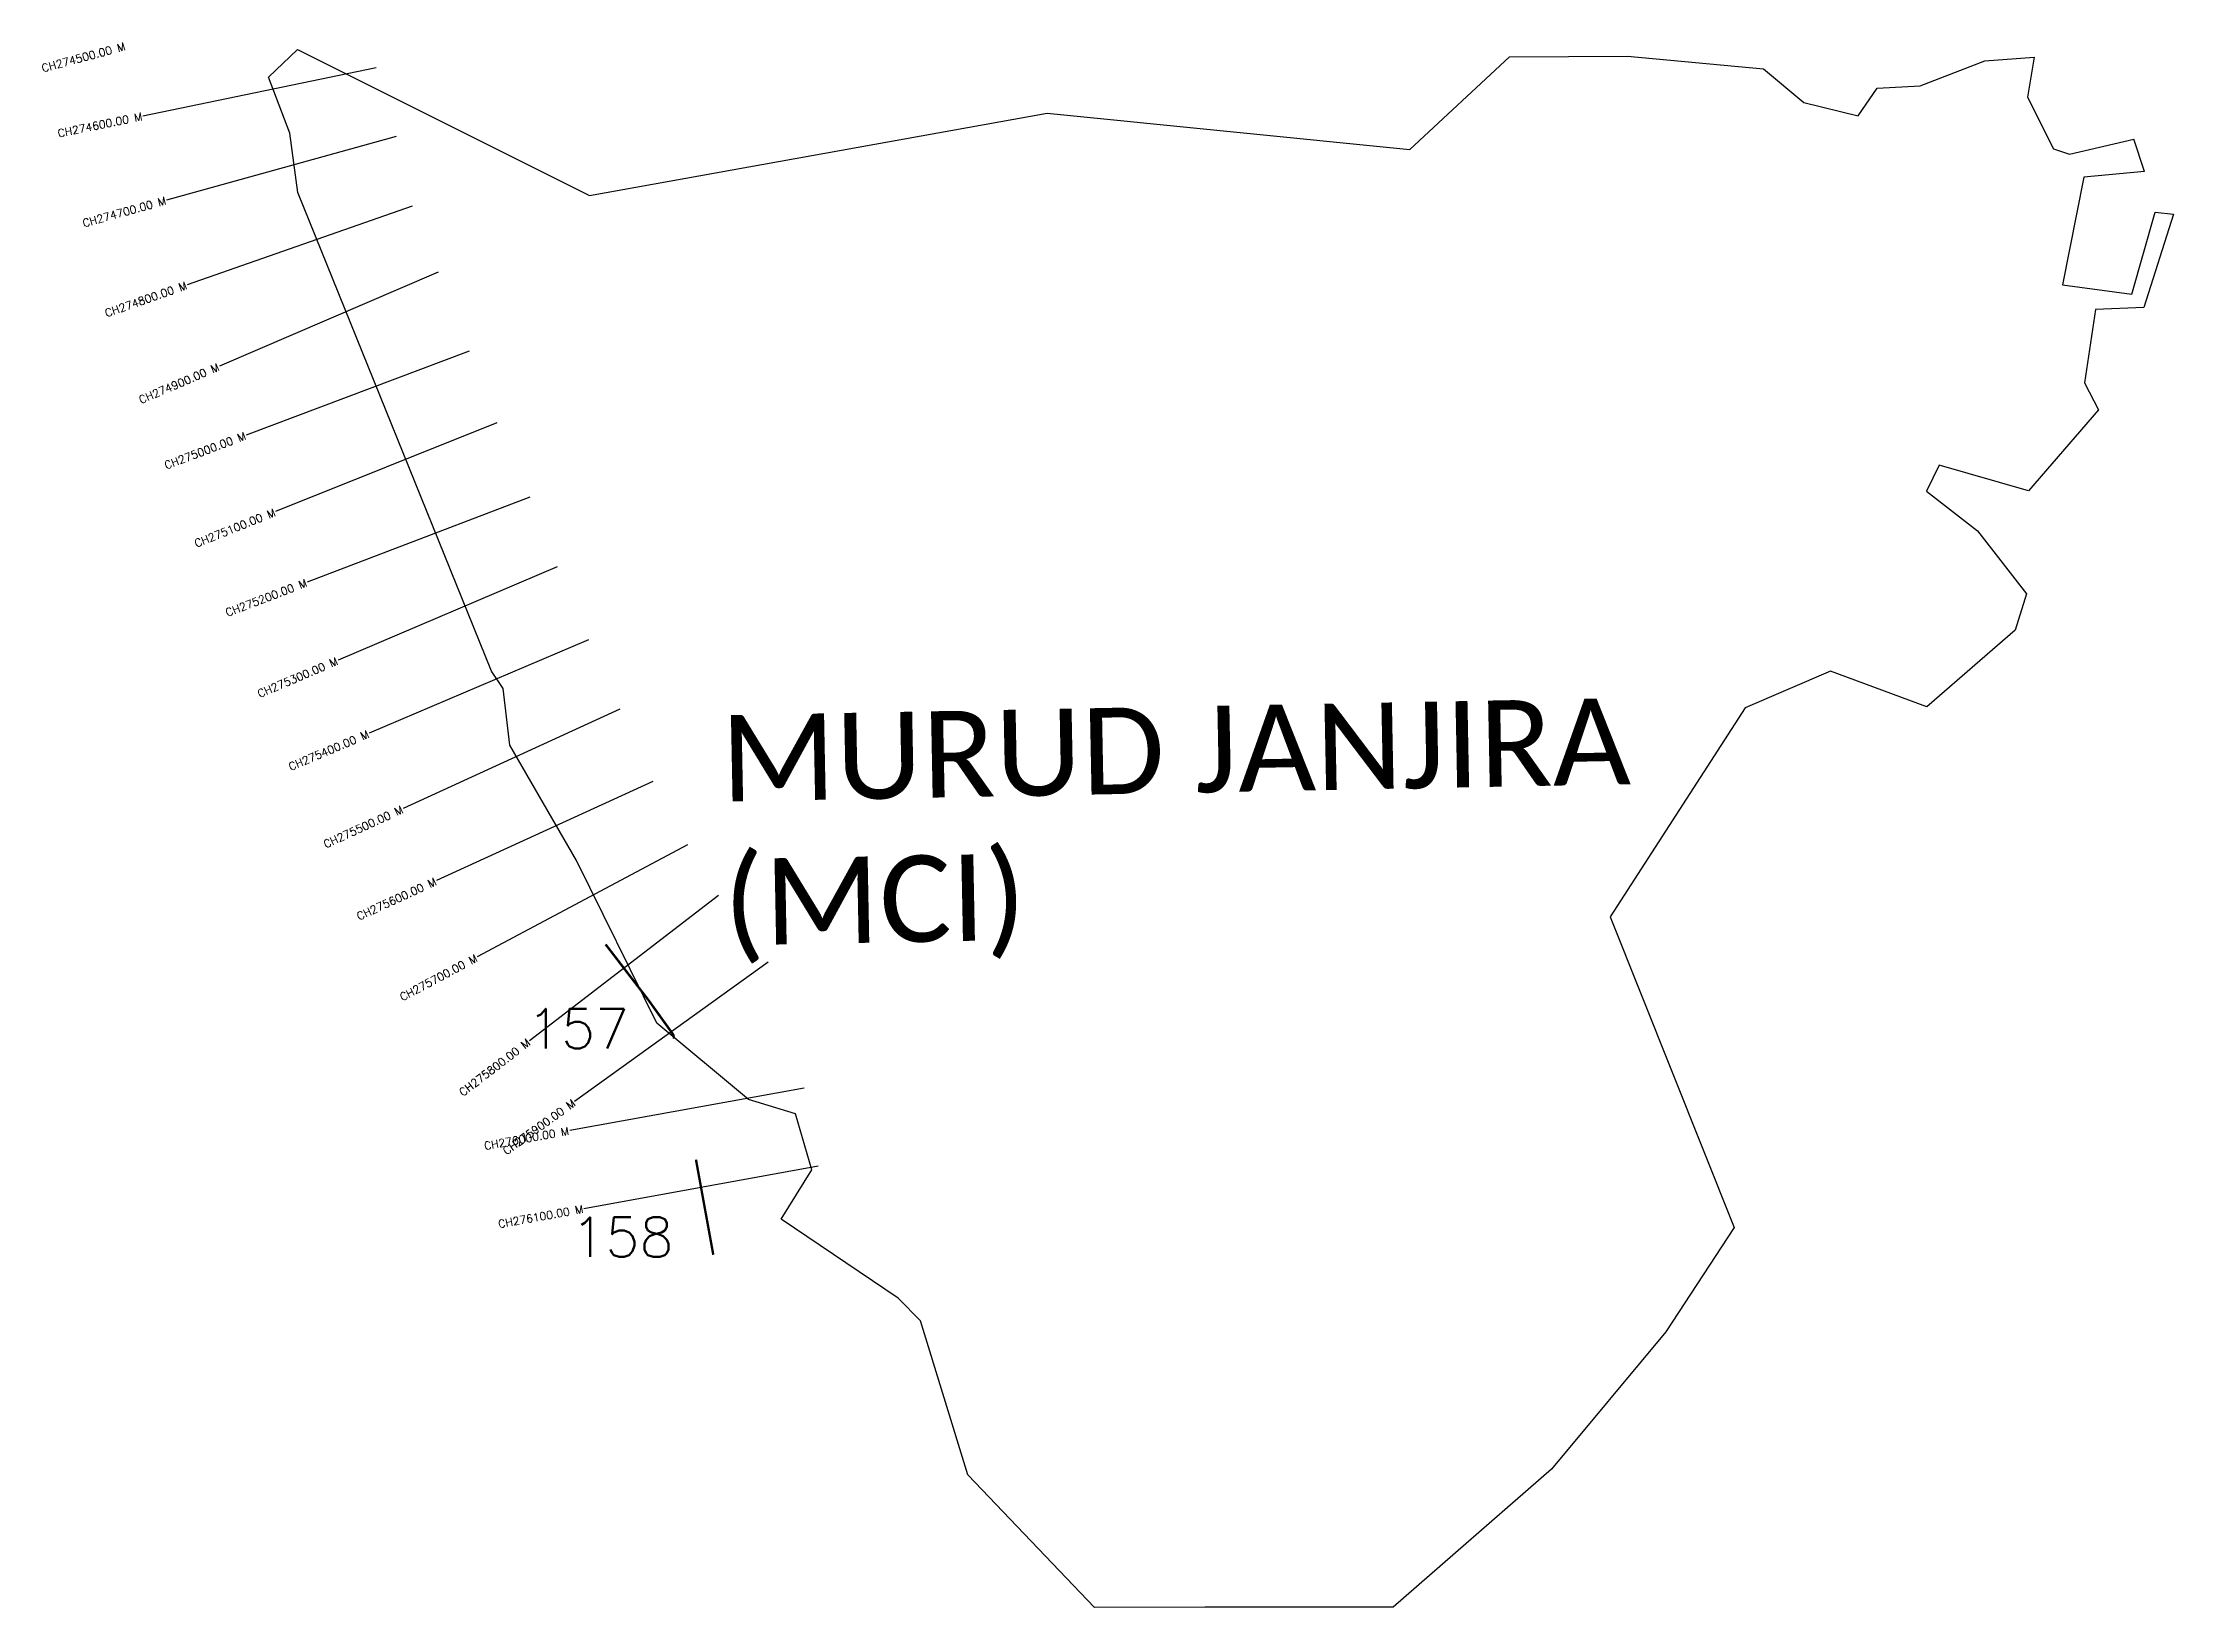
# Model space of a CAD drawing. Header units: metres. Extents: x 283429 to 286112, y 2026364 to 2028335.
import ezdxf
from ezdxf.enums import TextEntityAlignment as Align

# ---------------------------------------------------------------- set-up
doc = ezdxf.new("R2010")
doc.units = ezdxf.units.M
for name, color, linetype in [('ARTIFICIALLY PROTECTED', 4, 'Continuous'), ('CS', 134, 'Continuous'), ('CSMark', 6, 'Continuous'), ('village', 3, 'Continuous'), ('VILLAGE NAME', 250, 'Continuous')]:
    doc.layers.add(name, color=color, linetype=linetype)
doc.styles.get("Standard").update_dxf_attribs({"font": 'simplex.shx'})

msp = doc.modelspace()

# ---------------------------------------------------------------- linework, layer by layer
at = {"color": 6, "flags": 128}
msp.add_lwpolyline([(286075.6, 2028172.4), (286062.3, 2028213.4)], dxfattribs=at)
at = {"layer": 'ARTIFICIALLY PROTECTED', "const_width": 3, "flags": 128}
for points in [[(284137.8, 2027198.9), (284192.5, 2027127.7), (284223, 2027085.2), (284224, 2027080.2)], [(284251.6, 2026927.7), (284273.4, 2026807.8)]]:
    msp.add_lwpolyline(points, dxfattribs=at)
at = {"layer": 'CS'}
for p, q in [((283849, 2028303.1), (283555.2, 2028242.5)), ((283873.9, 2028216.8), (283584.8, 2028136.5)), ((283894.1, 2028129.1), (283611, 2028029.9)), ((283927.1, 2028045.6), (283651.4, 2027927.4)), ((283965.9, 2027946.1), (283685.1, 2027840.5)), ((284000.7, 2027855.9), (283722.3, 2027744.2)), ((284042.3, 2027762.2), (283762, 2027655.3)), ((284076.9, 2027674.5), (283800.9, 2027556.9)), ((284116.1, 2027582.5), (283840, 2027464.9)), ((284155.6, 2027495.2), (283882.9, 2027370)), ((284197.3, 2027404.3), (283924.7, 2027279.2)), ((284240.8, 2027324.4), (283976.2, 2027183.1)), ((284279.8, 2027260.3), (284041.9, 2027077.5)), ((284342.3, 2027176.3), (284098.8, 2027001.1)), ((284387.7, 2027017.8), (284092.6, 2026964.3)), ((284405.6, 2026919.5), (284110.4, 2026865.9))]:
    msp.add_line(p, q, dxfattribs=at)
at = {"layer": 'village', "color": 6}
for points in [[(286112.1, 2028118.9, 0), (286074.7, 2028001.1, 0), (286014.1, 2027998.7, 0), (286000.3, 2027906.3, 0), (286017.7, 2027872.2, 0), (285929.4, 2027770.4, 0), (285817.3, 2027802.6, 0), (285801.1, 2027769.8, 0), (285865.2, 2027719.7, 0), (285927.2, 2027640.7, 0), (285912.8, 2027594.6, 0), (285801.7, 2027498, 0), (285680.4, 2027542.9, 0), (285573, 2027497.1, 0), (285403, 2027233.8, 0), (285559, 2026842.1, 0), (285472.9, 2026710.8, 0), (285329.1, 2026537.9, 0), (285129.4, 2026363.9, 0), (284892.3, 2026363.7, 0), (284753.5, 2026363.6, 0), (284594, 2026530.5, 0), (284534.4, 2026724.7, 0), (284506.4, 2026753.2, 0), (284358.8, 2026852.8, 0), (284397.3, 2026915, 0), (284377, 2026985.6, 0), (284317.8, 2027003.6, 0), (284202.5, 2027099.5, 0), (284101.1, 2027304.7, 0), (284017.1, 2027449.9, 0), (284008.7, 2027521.3, 0), (283993.9, 2027543.3, 0), (283750.1, 2028146.2, 0), (283740, 2028220.7, 0), (283713.3, 2028291.3, 0), (283749.9, 2028326.2, 0), (284117.5, 2028142.2, 0), (284693.9, 2028246, 0), (285150.6, 2028200.4, 0), (285276, 2028316.9, 0), (285424.5, 2028318.1, 0), (285596, 2028302, 0), (285646.5, 2028259.6, 0), (285715, 2028242.8, 0), (285739, 2028277.7, 0), (285793, 2028280.6, 0), (285874.7, 2028312.2, 0), (285936.7, 2028316.8, 0), (285928.4, 2028266.3, 0), (285961, 2028201.2, 0), (285981.1, 2028194.6, 0), (286062.3, 2028213.4, 0)], [(286075.6, 2028172.4, 0), (285999.1, 2028165.3, 0), (285972.3, 2028030, 0), (286059.8, 2028018.1, 0), (286089, 2028121.5, 0), (286112.1, 2028118.9, 0)]]:
    msp.add_polyline3d(points, dxfattribs=at)

# ---------------------------------------------------------------- texts
at = {"char_height": 50, "attachment_point": 1}
for s, insert in [('157', (284038.9, 2027117.8)), ('158', (284094.7, 2026855.1))]:
    msp.add_mtext_dynamic_manual_height_columns(s, width=84.374, gutter_width=1, heights=[74.2], dxfattribs=dict(at, insert=insert))
at = {"layer": 'CSMark'}
for s, rotation, p in [('CH274500.00 M', 15.077, (283532.6, 2028330.6)), ('CH274600.00 M', 11.6576, (283554.2, 2028242.3)), ('CH274700.00 M', 15.5425, (283583.9, 2028136.2)), ('CH274800.00 M', 19.3079, (283610.1, 2028029.5)), ('CH274900.00 M', 23.2085, (283650.5, 2027927)), ('CH275000.00 M', 20.6174, (283684.2, 2027840.1)), ('CH275100.00 M', 21.8534, (283721.3, 2027743.8)), ('CH275200.00 M', 20.8784, (283761.1, 2027654.9)), ('CH275300.00 M', 23.0655, (283799.9, 2027556.5)), ('CH275400.00 M', 23.0655, (283839.1, 2027464.5)), ('CH275500.00 M', 24.6522, (283882, 2027369.6)), ('CH275600.00 M', 24.6522, (283923.7, 2027278.7)), ('CH275700.00 M', 28.1009, (283975.3, 2027182.6)), ('CH275800.00 M', 37.536, (284041.1, 2027076.9)), ('CH275900.00 M', 35.7366, (284098, 2027000.5)), ('CH276000.00 M', 10.2895, (284091.6, 2026964.1)), ('CH276100.00 M', 10.2895, (284109.4, 2026865.7))]:
    msp.add_text(s, height=10, rotation=rotation, dxfattribs=at).set_placement(p, align=Align.MIDDLE_RIGHT)
at = {"layer": 'VILLAGE NAME', "insert": (284281.8, 2027487.4), "char_height": 108.748, "attachment_point": 1, "rotation": 1.1028}
msp.add_mtext_dynamic_manual_height_columns('{\\fCalibri|b0|i0|c0|p34;MURUD JANJIRA (MCI)}', width=1174.7, gutter_width=543.7, heights=[0], dxfattribs=at)

doc.saveas('drawing.dxf')
